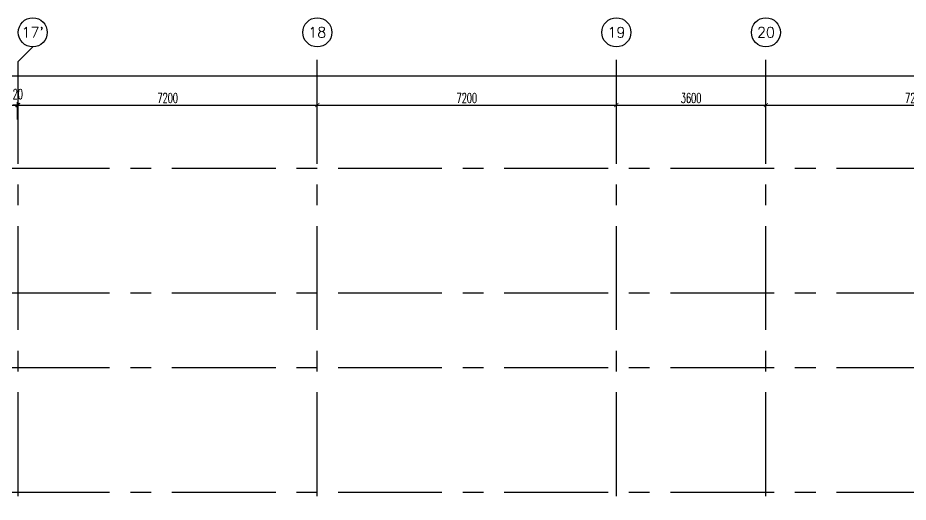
# Model space of a CAD drawing. Extents: x 276011.4 to 276105.3, y 57291.9 to 57371.4.
# Drawn here: x 276062.41 to 276083.84, y 57359.75 to 57371.41 of the extents above; entities that cross this region are included whole.
import ezdxf
from ezdxf.enums import TextEntityAlignment as Align

# ---------------------------------------------------------------- set-up
doc = ezdxf.new("R2010")
doc.units = 0
doc.header["$MEASUREMENT"] = 0
doc.header["$PDMODE"] = 34
doc.linetypes.add('CENTERX2', pattern=[4, 2.5, -0.5, 0.5, -0.5])
doc.layers.get('0').update_dxf_attribs({"color": 11, "linetype": 'CONTINUOUS'})
doc.layers.get('DEFPOINTS').update_dxf_attribs({"color": 11, "linetype": 'CONTINUOUS'})
for name, color, linetype in [('AX-CR', 11, 'CONTINUOUS'), ('AX-DIM', 11, 'CONTINUOUS'), ('AX-TXT', 11, 'CONTINUOUS'), ('AXES', 11, 'CENTERX2')]:
    doc.layers.add(name, color=color, linetype=linetype)
doc.styles.add('ROMANS', font='ROMANS.shx', dxfattribs={"width": 0.6})
doc.dimstyles.new('STANDARD in', dxfattribs={"dimtxt": 0.24, "dimasz": 0.1, "dimexe": 0.07, "dimexo": 0.05, "dimgap": 0.05, "dimtad": 1, "dimdec": 0, "dimlfac": 1000, "dimzin": 0, "dimdsep": 46, "dimtxsty": 'ROMANS', "dimblk": 'ARCHTICK', "dimcen": 0.05, "dimdle": 0.05, "dimclrd": 7, "dimclre": 7, "dimclrt": 2, "dimadec": 0, "dimazin": 0, "dimtfac": 1, "dimtdec": 0, "dimtmove": 2, "dimatfit": 3, "dimldrblk": 'ARCHTICK', "dimfxl": 0, "dimtolj": 1, "dimtzin": 0, "dimarcsym": 0})

# ---------------------------------------------------------------- blocks, each defined once
blk = doc.blocks.new('_ARCHTICK')
at = {"color": 0, "linetype": 'ByBlock', "const_width": 0.15}
blk.add_lwpolyline([(-0.5, -0.5), (0.5, 0.5)], dxfattribs=at)
blk = doc.blocks.new('*D106')
at = {"layer": 'AX-DIM', "color": 7, "lineweight": -2, "ltscale": 0.3}
for p, q in [((276020.355, 57365.405), (276020.355, 57370.081)), ((276095.065, 57357.883), (276095.065, 57370.081)), ((276020.305, 57370.011), (276095.115, 57370.011))]:
    blk.add_line(p, q, dxfattribs=at)
at = {"layer": 'DEFPOINTS', "color": 0, "ltscale": 0.3}
for p in [(276095.065, 57370.011), (276020.355, 57365.355), (276095.065, 57357.833)]:
    blk.add_point(p, dxfattribs=at)
at = {"layer": 'AX-DIM', "color": 7, "lineweight": -2, "ltscale": 0.3, "xscale": 0.1, "yscale": 0.1, "zscale": 0.1, "rotation": 180}
blk.add_blockref('_ARCHTICK', (276020.355, 57370.011), dxfattribs=at)
at = {"layer": 'AX-DIM', "color": 7, "lineweight": -2, "ltscale": 0.3, "xscale": 0.1, "yscale": 0.1, "zscale": 0.1}
blk.add_blockref('_ARCHTICK', (276095.065, 57370.011), dxfattribs=at)
at = {"layer": 'AX-DIM', "color": 2, "ltscale": 0.3, "insert": (276057.71, 57370.181), "char_height": 0.24, "attachment_point": 5, "style": 'ROMANS'}
blk.add_mtext('\\A1;74710', dxfattribs=at)
blk = doc.blocks.new('*D567')
at = {"layer": 'AX-DIM', "color": 7, "lineweight": -2, "ltscale": 0.3}
for p, q in [((276080.365, 57369.311), (276087.665, 57369.311)), ((276080.415, 57368.961), (276080.415, 57369.381)), ((276087.615, 57368.961), (276087.615, 57369.381))]:
    blk.add_line(p, q, dxfattribs=at)
at = {"layer": 'DEFPOINTS', "color": 0, "ltscale": 0.3}
for p in [(276087.615, 57369.311), (276080.415, 57368.911), (276087.615, 57368.911)]:
    blk.add_point(p, dxfattribs=at)
at = {"layer": 'AX-DIM', "color": 7, "lineweight": -2, "ltscale": 0.3, "xscale": 0.1, "yscale": 0.1, "zscale": 0.1, "rotation": 180}
blk.add_blockref('_ARCHTICK', (276080.415, 57369.311), dxfattribs=at)
at = {"layer": 'AX-DIM', "color": 7, "lineweight": -2, "ltscale": 0.3, "xscale": 0.1, "yscale": 0.1, "zscale": 0.1}
blk.add_blockref('_ARCHTICK', (276087.615, 57369.311), dxfattribs=at)
at = {"layer": 'AX-DIM', "color": 2, "ltscale": 0.3, "insert": (276084.015, 57369.481), "char_height": 0.24, "attachment_point": 5, "style": 'ROMANS'}
blk.add_mtext('\\A1;7200', dxfattribs=at)
blk = doc.blocks.new('*D566')
at = {"layer": 'AX-DIM', "color": 7, "lineweight": -2, "ltscale": 0.3}
for p, q in [((276069.565, 57369.311), (276076.865, 57369.311)), ((276069.615, 57368.961), (276069.615, 57369.381)), ((276076.815, 57368.961), (276076.815, 57369.381))]:
    blk.add_line(p, q, dxfattribs=at)
at = {"layer": 'DEFPOINTS', "color": 0, "ltscale": 0.3}
for p in [(276076.815, 57369.311), (276069.615, 57368.911), (276076.815, 57368.911)]:
    blk.add_point(p, dxfattribs=at)
at = {"layer": 'AX-DIM', "color": 7, "lineweight": -2, "ltscale": 0.3, "xscale": 0.1, "yscale": 0.1, "zscale": 0.1, "rotation": 180}
blk.add_blockref('_ARCHTICK', (276069.615, 57369.311), dxfattribs=at)
at = {"layer": 'AX-DIM', "color": 7, "lineweight": -2, "ltscale": 0.3, "xscale": 0.1, "yscale": 0.1, "zscale": 0.1}
blk.add_blockref('_ARCHTICK', (276076.815, 57369.311), dxfattribs=at)
at = {"layer": 'AX-DIM', "color": 2, "ltscale": 0.3, "insert": (276073.215, 57369.481), "char_height": 0.24, "attachment_point": 5, "style": 'ROMANS'}
blk.add_mtext('\\A1;7200', dxfattribs=at)
blk = doc.blocks.new('*D565')
at = {"layer": 'AX-DIM', "color": 7, "lineweight": -2, "ltscale": 0.3}
for p, q in [((276062.365, 57369.311), (276069.665, 57369.311)), ((276062.415, 57368.961), (276062.415, 57369.381)), ((276069.615, 57368.961), (276069.615, 57369.381))]:
    blk.add_line(p, q, dxfattribs=at)
at = {"layer": 'DEFPOINTS', "color": 0, "ltscale": 0.3}
for p in [(276069.615, 57369.311), (276062.415, 57368.911), (276069.615, 57368.911)]:
    blk.add_point(p, dxfattribs=at)
at = {"layer": 'AX-DIM', "color": 7, "lineweight": -2, "ltscale": 0.3, "xscale": 0.1, "yscale": 0.1, "zscale": 0.1, "rotation": 180}
blk.add_blockref('_ARCHTICK', (276062.415, 57369.311), dxfattribs=at)
at = {"layer": 'AX-DIM', "color": 7, "lineweight": -2, "ltscale": 0.3, "xscale": 0.1, "yscale": 0.1, "zscale": 0.1}
blk.add_blockref('_ARCHTICK', (276069.615, 57369.311), dxfattribs=at)
at = {"layer": 'AX-DIM', "color": 2, "ltscale": 0.3, "insert": (276066.015, 57369.481), "char_height": 0.24, "attachment_point": 5, "style": 'ROMANS'}
blk.add_mtext('\\A1;7200', dxfattribs=at)
blk = doc.blocks.new('*D564')
at = {"layer": 'AX-DIM', "color": 7, "lineweight": -2, "ltscale": 0.3}
for p, q in [((276057.545, 57369.311), (276062.445, 57369.311)), ((276057.595, 57368.961), (276057.595, 57369.381)), ((276062.395, 57368.961), (276062.395, 57369.381))]:
    blk.add_line(p, q, dxfattribs=at)
at = {"layer": 'DEFPOINTS', "color": 0, "ltscale": 0.3}
for p in [(276062.395, 57369.311), (276057.595, 57368.911), (276062.395, 57368.911)]:
    blk.add_point(p, dxfattribs=at)
at = {"layer": 'AX-DIM', "color": 7, "lineweight": -2, "ltscale": 0.3, "xscale": 0.1, "yscale": 0.1, "zscale": 0.1, "rotation": 180}
blk.add_blockref('_ARCHTICK', (276057.595, 57369.311), dxfattribs=at)
at = {"layer": 'AX-DIM', "color": 7, "lineweight": -2, "ltscale": 0.3, "xscale": 0.1, "yscale": 0.1, "zscale": 0.1}
blk.add_blockref('_ARCHTICK', (276062.395, 57369.311), dxfattribs=at)
at = {"layer": 'AX-DIM', "color": 2, "ltscale": 0.3, "insert": (276059.995, 57369.481), "char_height": 0.24, "attachment_point": 5, "style": 'ROMANS'}
blk.add_mtext('\\A1;4800', dxfattribs=at)
blk = doc.blocks.new('*D563')
at = {"layer": 'AX-DIM', "color": 7, "lineweight": -2, "ltscale": 0.3}
for p, q in [((276062.395, 57369.311), (276062.295, 57369.311)), ((276062.395, 57368.961), (276062.395, 57369.381)), ((276062.395, 57369.311), (276062.415, 57369.311)), ((276062.415, 57368.961), (276062.415, 57369.381)), ((276062.415, 57369.311), (276062.515, 57369.311))]:
    blk.add_line(p, q, dxfattribs=at)
at = {"layer": 'DEFPOINTS', "color": 0, "ltscale": 0.3}
for p in [(276062.415, 57369.311), (276062.395, 57368.911), (276062.415, 57368.911)]:
    blk.add_point(p, dxfattribs=at)
at = {"layer": 'AX-DIM', "color": 7, "lineweight": -2, "ltscale": 0.3, "xscale": 0.1, "yscale": 0.1, "zscale": 0.1}
blk.add_blockref('_ARCHTICK', (276062.395, 57369.311), dxfattribs=at)
at = {"layer": 'AX-DIM', "color": 7, "lineweight": -2, "ltscale": 0.3, "xscale": 0.1, "yscale": 0.1, "zscale": 0.1, "rotation": 180}
blk.add_blockref('_ARCHTICK', (276062.415, 57369.311), dxfattribs=at)
at = {"layer": 'AX-DIM', "color": 2, "ltscale": 0.3, "insert": (276062.405, 57369.576), "char_height": 0.24, "attachment_point": 5, "style": 'ROMANS'}
blk.add_mtext('\\A1;20', dxfattribs=at)
blk = doc.blocks.new('AXU')
at = {"layer": 'AX-CR'}
blk.add_circle((0, 350), 350, dxfattribs=at)
at = {"layer": 'AX-TXT', "style": 'ROMANS'}
blk.add_attdef('AX', text='', height=250, dxfattribs=at).set_placement((0, 350), align=Align.MIDDLE)
blk = doc.blocks.new('*D562')
at = {"layer": 'AX-DIM', "color": 7, "lineweight": -2, "ltscale": 0.3}
for p, q in [((276076.765, 57369.311), (276080.465, 57369.311)), ((276076.815, 57368.961), (276076.815, 57369.381)), ((276080.415, 57368.961), (276080.415, 57369.381))]:
    blk.add_line(p, q, dxfattribs=at)
at = {"layer": 'DEFPOINTS', "color": 0, "ltscale": 0.3}
for p in [(276080.415, 57369.311), (276076.815, 57368.911), (276080.415, 57368.911)]:
    blk.add_point(p, dxfattribs=at)
at = {"layer": 'AX-DIM', "color": 7, "lineweight": -2, "ltscale": 0.3, "xscale": 0.1, "yscale": 0.1, "zscale": 0.1, "rotation": 180}
blk.add_blockref('_ARCHTICK', (276076.815, 57369.311), dxfattribs=at)
at = {"layer": 'AX-DIM', "color": 7, "lineweight": -2, "ltscale": 0.3, "xscale": 0.1, "yscale": 0.1, "zscale": 0.1}
blk.add_blockref('_ARCHTICK', (276080.415, 57369.311), dxfattribs=at)
at = {"layer": 'AX-DIM', "color": 2, "ltscale": 0.3, "insert": (276078.615, 57369.481), "char_height": 0.24, "attachment_point": 5, "style": 'ROMANS'}
blk.add_mtext('\\A1;3600', dxfattribs=at)

msp = doc.modelspace()

# ---------------------------------------------------------------- linework, layer by layer
at = {"layer": 'AXES'}
for p, q in [((276062.4155, 57370.3613), (276062.7655, 57370.7113)), ((276069.6155, 57291.8986), (276069.6155, 57370.7113)), ((276076.8155, 57291.8986), (276076.8155, 57370.7113)), ((276080.4155, 57291.8986), (276080.4155, 57370.7113)), ((276062.4155, 57291.8986), (276062.4155, 57370.3613)), ((276104.6155, 57367.7829), (276052.5255, 57367.7829)), ((276104.6155, 57364.7829), (276052.5255, 57364.7829)), ((276104.6155, 57362.9829), (276052.5255, 57362.9829)), ((276104.6155, 57359.9829), (276052.5255, 57359.9829))]:
    msp.add_line(p, q, dxfattribs=at)

# ---------------------------------------------------------------- block references
at = {"layer": 'AXES', "xscale": 0.001, "yscale": 0.001, "zscale": 0.001}
for p, values in [((276062.7655, 57370.7113), {'AX': "17'"}), ((276069.6155, 57370.7113), {'AX': '18'}), ((276076.8155, 57370.7113), {'AX': '19'}), ((276080.4155, 57370.7113), {'AX': '20'})]:
    msp.add_blockref('AXU', p, dxfattribs=at).add_auto_attribs(values)

# ---------------------------------------------------------------- dimensions: what is measured, and where the dimension line sits
at = {"layer": 'AX-DIM'}
for base, p1, p2, picture, middle in [((276095.0655, 57370.0113), (276020.3555, 57365.3553), (276095.0655, 57357.8329), '*D106', (276057.7105, 57370.1813)), ((276062.3955, 57369.3113), (276057.5955, 57368.9113), (276062.3955, 57368.9113), '*D564', (276059.9955, 57369.4813)), ((276062.4155, 57369.3113), (276062.3955, 57368.9113), (276062.4155, 57368.9113), '*D563', (276062.4055, 57369.5763)), ((276069.6155, 57369.3113), (276062.4155, 57368.9113), (276069.6155, 57368.9113), '*D565', (276066.0155, 57369.4813)), ((276076.8155, 57369.3113), (276069.6155, 57368.9113), (276076.8155, 57368.9113), '*D566', (276073.2155, 57369.4813)), ((276080.4155, 57369.3113), (276076.8155, 57368.9113), (276080.4155, 57368.9113), '*D562', (276078.6155, 57369.4813)), ((276087.6155, 57369.3113), (276080.4155, 57368.9113), (276087.6155, 57368.9113), '*D567', (276084.0155, 57369.4813))]:
    dim = msp.add_linear_dim(base=base, p1=p1, p2=p2, dimstyle='STANDARD in', dxfattribs=at)
    dim.commit()
    dim.dimension.update_dxf_attribs({"geometry": picture, "text_midpoint": middle})

doc.saveas('drawing.dxf')
